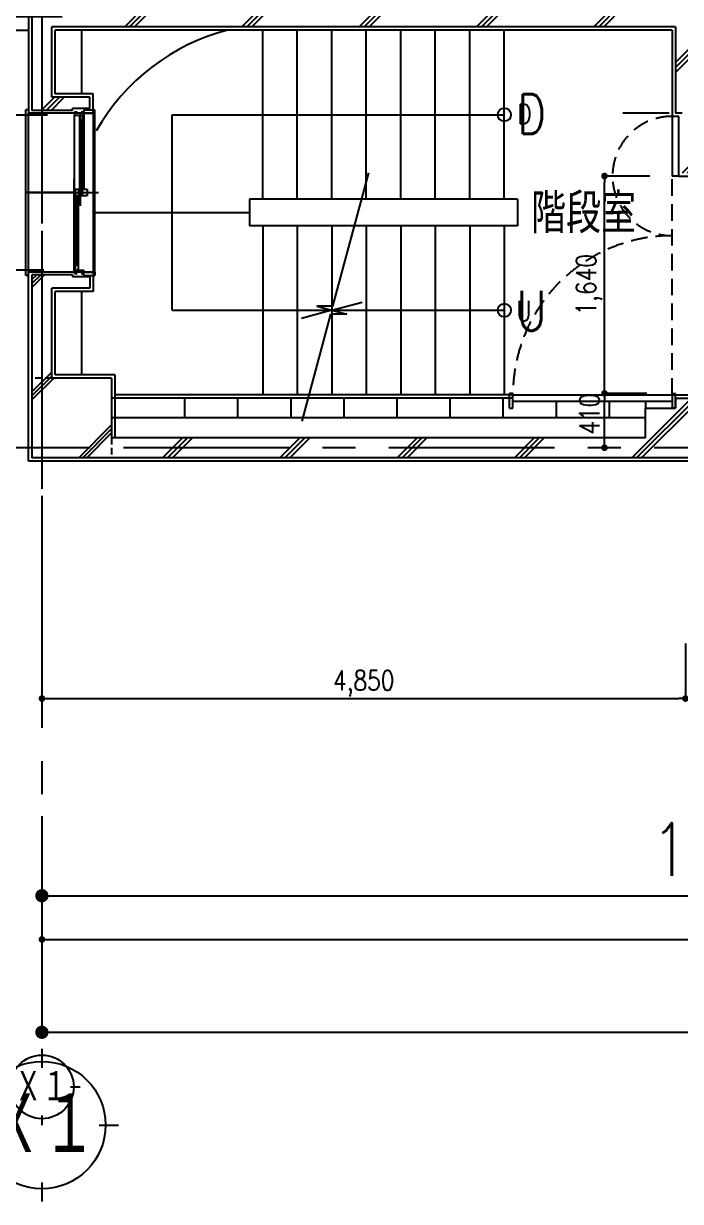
# Model space of a CAD drawing. Header units: millimetres. Extents: x 15495 to 166182, y -39946 to 18307.
# Drawn here: x 91151 to 96102, y -39946 to -31061 of the extents above; entities that cross this region are included whole.
import ezdxf
from ezdxf.enums import TextEntityAlignment as Align

# ---------------------------------------------------------------- set-up
doc = ezdxf.new("R2010")
doc.units = ezdxf.units.MM
doc.header["$LTSCALE"] = 1000
doc.linetypes.add('CENTER', pattern=[2, 1.25, -0.25, 0.25, -0.25])
doc.linetypes.add('DASHED2', pattern=[0.375, 0.25, -0.125])
doc.layers.get('0').update_dxf_attribs({"linetype": 'CONTINUOUS'})
for name, color, linetype in [('F_FITT1-100', 5, 'CONTINUOUS'), ('F_FITT1-50', 5, 'CONTINUOUS'), ('F_FITT2-100', 1, 'CONTINUOUS'), ('F_FITT2-50', 1, 'CONTINUOUS'), ('TF-A_ELSE-100', 6, 'CONTINUOUS'), ('TF-A_ELSE-50', 6, 'CONTINUOUS'), ('TF-E_DIM-100', 3, 'CONTINUOUS'), ('TF-E_DIM-50', 3, 'CONTINUOUS'), ('TF-E_GRID-100', 1, 'CENTER'), ('TF-E_GRID-50', 1, 'CENTER'), ('TF-E_TEXT-100', 3, 'CONTINUOUS'), ('TF-E_TEXT-50', 3, 'CONTINUOUS'), ('TF-F_FINI1-100', 190, 'CONTINUOUS'), ('TF-F_FINI1-50', 190, 'CONTINUOUS'), ('TF-F_FITT1-100', 5, 'CONTINUOUS'), ('TF-F_FITT1-50', 5, 'CONTINUOUS'), ('TF-F_HAT1-50', 9, 'CONTINUOUS'), ('TF-R_COLM-50', 7, 'CONTINUOUS'), ('TF-R_EWALL-50', 7, 'CONTINUOUS'), ('TF-R_STAIR-100', 4, 'CONTINUOUS'), ('TF-R_STAIR-50', 4, 'CONTINUOUS'), ('TF-U_ALC-100', 8, 'CONTINUOUS'), ('TF-U_ALC-50', 8, 'CONTINUOUS'), ('TF-U_LGS-100', 120, 'CONTINUOUS'), ('TF-U_LGS-50', 120, 'CONTINUOUS')]:
    doc.layers.add(name, color=color, linetype=linetype)
doc.styles.add('DIM', font='romans.shx', dxfattribs={"width": 0.8, "bigfont": 'bigfont.shx'})
doc.styles.add('ROOM', font='romans.shx', dxfattribs={"width": 0.8, "bigfont": 'bigfont.shx'})
doc.styles.get("Standard").update_dxf_attribs({"font": 'txt.shx', "bigfont": 'bigfont.shx'})
doc.dimstyles.new('DIM100_4_3', dxfattribs={"dimscale": 100, "dimtxt": 4, "dimasz": 1, "dimexe": 0, "dimexo": 1, "dimgap": 0.5, "dimtad": 1, "dimdec": 1, "dimdsep": 46, "dimlunit": 6, "dimtxsty": 'DIM', "dimblk1": 'DOT', "dimblk2": 'DOT', "dimsah": 1, "dimcen": 1, "dimclrd": 256, "dimclre": 256, "dimclrt": 256, "dimadec": 0, "dimazin": 0, "dimtfac": 1, "dimtdec": 1, "dimtix": 1, "dimtmove": 2, "dimatfit": 3, "dimldrblk": 'DOT', "dimfxl": 1, "dimtvp": 0.833333, "dimtolj": 1, "dimarcsym": 0})
doc.dimstyles.new('DIM100_5_3', dxfattribs={"dimscale": 100, "dimtxt": 5, "dimasz": 1, "dimexe": 0, "dimexo": 1, "dimgap": 0.5, "dimtad": 1, "dimdec": 1, "dimdsep": 46, "dimlunit": 6, "dimtxsty": 'DIM', "dimblk1": 'DOT', "dimblk2": 'DOT', "dimsah": 1, "dimcen": 1, "dimclrd": 256, "dimclre": 256, "dimclrt": 256, "dimadec": 0, "dimazin": 0, "dimtfac": 1, "dimtdec": 1, "dimtix": 1, "dimtmove": 2, "dimatfit": 3, "dimldrblk": 'DOT', "dimfxl": 1, "dimtvp": 0.833333, "dimtolj": 1, "dimarcsym": 0})
doc.dimstyles.new('DIM50_3_3', dxfattribs={"dimscale": 50, "dimtxt": 3, "dimasz": 1, "dimexe": 0, "dimexo": 1, "dimgap": 0.5, "dimtad": 1, "dimdec": 1, "dimdsep": 46, "dimlunit": 6, "dimtxsty": 'DIM', "dimblk1": 'DOT', "dimblk2": 'DOT', "dimsah": 1, "dimcen": 1, "dimclrd": 256, "dimclre": 256, "dimclrt": 256, "dimadec": 0, "dimazin": 0, "dimtfac": 1, "dimtdec": 1, "dimtix": 1, "dimtmove": 2, "dimatfit": 3, "dimldrblk": 'DOT', "dimfxl": 1, "dimtvp": 0.833333, "dimtolj": 1, "dimarcsym": 0})
doc.dimstyles.new('DIM50_4_3', dxfattribs={"dimscale": 50, "dimtxt": 4, "dimasz": 1, "dimexe": 0, "dimexo": 1, "dimgap": 0.5, "dimtad": 1, "dimdec": 1, "dimdsep": 46, "dimlunit": 6, "dimtxsty": 'DIM', "dimblk1": 'DOT', "dimblk2": 'DOT', "dimsah": 1, "dimcen": 1, "dimclrd": 256, "dimclre": 256, "dimclrt": 256, "dimadec": 0, "dimazin": 0, "dimtfac": 1, "dimtdec": 1, "dimtix": 1, "dimtmove": 2, "dimatfit": 3, "dimldrblk": 'DOT', "dimfxl": 1, "dimtvp": 0.833333, "dimtolj": 1, "dimarcsym": 0})
doc.dimstyles.new('DIM50_5_3', dxfattribs={"dimscale": 50, "dimtxt": 5, "dimasz": 1, "dimexe": 0, "dimexo": 1, "dimgap": 0.5, "dimtad": 1, "dimdec": 1, "dimdsep": 46, "dimlunit": 6, "dimtxsty": 'DIM', "dimblk1": 'DOT', "dimblk2": 'DOT', "dimsah": 1, "dimcen": 1, "dimclrd": 256, "dimclre": 256, "dimclrt": 256, "dimadec": 0, "dimazin": 0, "dimtfac": 1, "dimtdec": 1, "dimtix": 1, "dimtmove": 2, "dimatfit": 3, "dimldrblk": 'DOT', "dimfxl": 1, "dimtvp": 0.833333, "dimtolj": 1, "dimarcsym": 0})
pattern_1 = [(45, (-28400.75, -37379.5), (-441.942, 441.942), []), (45, (-28363.25, -37379.5), (-441.942, 441.942), []), (45, (-28325.75, -37379.5), (-441.942, 441.942), [])]

# ---------------------------------------------------------------- blocks, each defined once
blk = doc.blocks.new('SD-A12_100')
at = {"layer": 'F_FITT1-100', "linetype": 'DASHED2', "ltscale": 0.5}
blk.add_line((-1.846125, 0), (-1.846125, 1650), dxfattribs=at)
at = {"layer": 'F_FITT1-100'}
blk.add_line((-1201.846125, 0), (-1.846125, 0), dxfattribs=at)
at = {"layer": 'F_FITT1-100', "linetype": 'DASHED2', "ltscale": 0.5}
for centre, radius, end in [((-1.846125, 1650), 450, 270), ((-1.846125, 0), 1200, 180)]:
    blk.add_arc(centre, radius, 90, end, dxfattribs=at)
blk = doc.blocks.new('DOT')
at = {"color": 0, "linetype": 'ByBlock'}
blk.add_line((-0.5, 0), (-1, 0), dxfattribs=at)
at = {"color": 0, "linetype": 'ByBlock', "const_width": 0.5}
blk.add_lwpolyline([(-0.25, 0, 1), (0.25, 0, 1)], format="xyb", close=True, dxfattribs=at)
blk = doc.blocks.new('*D750')
at = {"layer": 'TF-E_DIM-100', "lineweight": -2}
for p, q in [((91289.6, -37370.4), (91289.6, -38670.4)), ((117689.6, -37370.4), (117689.6, -38670.4)), ((91389.6, -38670.4), (117589.6, -38670.4))]:
    blk.add_line(p, q, dxfattribs=at)
at = {"layer": 'TF-E_DIM-100', "lineweight": -2, "xscale": 100, "yscale": 100, "zscale": 100, "rotation": 180}
blk.add_blockref('DOT', (91289.6, -38670.4), dxfattribs=at)
at = {"layer": 'TF-E_DIM-100', "lineweight": -2, "xscale": 100, "yscale": 100, "zscale": 100}
blk.add_blockref('DOT', (117689.6, -38670.4), dxfattribs=at)
at = {"layer": 'TF-E_DIM-100', "insert": (104489.6, -38322.7), "char_height": 500, "attachment_point": 5, "style": 'DIM'}
blk.add_mtext('\\A1;26,400', dxfattribs=at)
blk = doc.blocks.new('_DOT')
at = {"color": 0, "linetype": 'ByBlock'}
blk.add_line((-0.5, 0), (-1, 0), dxfattribs=at)
at = {"color": 0, "linetype": 'ByBlock', "const_width": 0.5}
blk.add_lwpolyline([(-0.25, 0, 1), (0.25, 0, 1)], format="xyb", close=True, dxfattribs=at)
blk = doc.blocks.new('*D757')
at = {"layer": 'TF-E_DIM-100', "lineweight": -2}
for p, q in [((91289.6, -37040.2), (91289.6, -37640.2)), ((101989.6, -37040.2), (101989.6, -37640.2)), ((91389.6, -37640.2), (101889.6, -37640.2))]:
    blk.add_line(p, q, dxfattribs=at)
at = {"layer": 'TF-E_DIM-100', "lineweight": -2, "xscale": 100, "yscale": 100, "zscale": 100, "rotation": 180}
blk.add_blockref('DOT', (91289.6, -37640.2), dxfattribs=at)
at = {"layer": 'TF-E_DIM-100', "lineweight": -2, "xscale": 100, "yscale": 100, "zscale": 100}
blk.add_blockref('DOT', (101989.6, -37640.2), dxfattribs=at)
at = {"layer": 'TF-E_DIM-100', "insert": (96639.6, -37352.1), "char_height": 400, "attachment_point": 5, "style": 'DIM'}
blk.add_mtext('\\A1;10,700', dxfattribs=at)
blk = doc.blocks.new('AW-5_100')
at = {"layer": 'F_FITT1-100'}
for p, q in [((290, -100), (290, 600)), ((240, 100), (240, -600)), ((-102.1, 0), (426.6, 0))]:
    blk.add_line(p, q, dxfattribs=at)
at = {"layer": 'F_FITT2-100'}
for p, q in [((-100, -600), (-100, 600)), ((385, 600), (385, -600))]:
    blk.add_line(p, q, dxfattribs=at)
blk = doc.blocks.new('*D716')
at = {"layer": 'TF-E_DIM-50', "lineweight": -2}
for p, q in [((91442, -31011.4), (88030.1, -31011.4)), ((88030.1, -34211.4), (88030.1, -31061.4)), ((88199.3, -34261.4), (88030.1, -34261.4))]:
    blk.add_line(p, q, dxfattribs=at)
at = {"layer": 'TF-E_DIM-50', "lineweight": -2, "xscale": 50, "yscale": 50, "zscale": 50}
for p, rotation in [((88030.1, -31011.4), 90), ((88030.1, -34261.4), 270)]:
    blk.add_blockref('DOT', p, dxfattribs=dict(at, rotation=rotation))
at = {"layer": 'TF-E_DIM-50', "insert": (87915.9, -32636.4), "char_height": 150, "attachment_point": 5, "rotation": 90, "style": 'DIM'}
blk.add_mtext('\\A1;3,250', dxfattribs=at)
blk = doc.blocks.new('*D764')
at = {"layer": 'TF-E_DIM-50', "lineweight": -2}
for p, q in [((95870.6, -32211.4), (95529.5, -32211.4)), ((95529.5, -33801.4), (95529.5, -32261.4)), ((95842.3, -33851.4), (95529.5, -33851.4))]:
    blk.add_line(p, q, dxfattribs=at)
at = {"layer": 'TF-E_DIM-50', "lineweight": -2, "xscale": 50, "yscale": 50, "zscale": 50}
for p, rotation in [((95529.5, -32211.4), 90), ((95529.5, -33851.4), 270)]:
    blk.add_blockref('DOT', p, dxfattribs=dict(at, rotation=rotation))
at = {"layer": 'TF-E_DIM-50', "insert": (95415.2, -33031.4), "char_height": 150, "attachment_point": 5, "rotation": 90, "style": 'DIM'}
blk.add_mtext('\\A1;1,640', dxfattribs=at)
blk = doc.blocks.new('SD-A12_50')
at = {"layer": 'F_FITT1-50'}
for p, q in [((-24.923125, 2100), (-24.923125, 1650)), ((25.076875, 1650), (-24.923125, 1650)), ((-1226.76925, 10), (-1249.84625, 10)), ((-1249.84625, -100), (-1249.84625, 10)), ((-1226.76925, -100), (-1226.76925, 10)), ((-1224.923125, 0), (-24.923125, 0)), ((-23.077, -100), (-23.077, 10)), ((-23.077, 10), (0, 10)), ((0, -100), (0, 10)), ((-1249.84625, -100), (-1226.76925, -100)), ((0, -100), (-23.077, -100))]:
    blk.add_line(p, q, dxfattribs=at)
at = {"layer": 'F_FITT1-50', "linetype": 'DASHED2', "ltscale": 0.5}
blk.add_line((-24.923125, 0), (-24.923125, 1650), dxfattribs=at)
for centre, radius, end in [((-24.923125, 1650), 450, 270), ((-24.923125, 0), 1200, 180)]:
    blk.add_arc(centre, radius, 90, end, dxfattribs=at)
blk = doc.blocks.new('*D763')
at = {"layer": 'TF-E_DIM-50', "lineweight": -2}
for p, q in [((91305, -32921.4), (90810.8, -32921.4)), ((90810.8, -32971.4), (90810.8, -34211.4)), ((91409.9, -34261.4), (90810.8, -34261.4))]:
    blk.add_line(p, q, dxfattribs=at)
at = {"layer": 'TF-E_DIM-50', "lineweight": -2, "xscale": 50, "yscale": 50, "zscale": 50}
for p, rotation in [((90810.8, -32921.4), 90), ((90810.8, -34261.4), 270)]:
    blk.add_blockref('DOT', p, dxfattribs=dict(at, rotation=rotation))
at = {"layer": 'TF-E_DIM-50', "insert": (90696.5, -33591.4), "char_height": 150, "attachment_point": 5, "rotation": 90, "style": 'DIM'}
blk.add_mtext('\\A1;1,340', dxfattribs=at)
blk = doc.blocks.new('*D751')
at = {"layer": 'TF-E_DIM-50', "lineweight": -2}
for p, q in [((91289.6, -37320.4), (91289.6, -38670.4)), ((117689.6, -37320.4), (117689.6, -38670.4)), ((91339.6, -38670.4), (117639.6, -38670.4))]:
    blk.add_line(p, q, dxfattribs=at)
at = {"layer": 'TF-E_DIM-50', "lineweight": -2, "xscale": 50, "yscale": 50, "zscale": 50, "rotation": 180}
blk.add_blockref('DOT', (91289.6, -38670.4), dxfattribs=at)
at = {"layer": 'TF-E_DIM-50', "lineweight": -2, "xscale": 50, "yscale": 50, "zscale": 50}
blk.add_blockref('DOT', (117689.6, -38670.4), dxfattribs=at)
at = {"layer": 'TF-E_DIM-50', "insert": (104489.6, -38496.6), "char_height": 250, "attachment_point": 5, "style": 'DIM'}
blk.add_mtext('\\A1;26,400', dxfattribs=at)
blk = doc.blocks.new('*D758')
at = {"layer": 'TF-E_DIM-50', "lineweight": -2}
for p, q in [((91289.6, -37320.4), (91289.6, -37970.4)), ((101989.6, -37320.4), (101989.6, -37970.4)), ((91339.6, -37970.4), (101939.6, -37970.4))]:
    blk.add_line(p, q, dxfattribs=at)
at = {"layer": 'TF-E_DIM-50', "lineweight": -2, "xscale": 50, "yscale": 50, "zscale": 50, "rotation": 180}
blk.add_blockref('DOT', (91289.6, -37970.4), dxfattribs=at)
at = {"layer": 'TF-E_DIM-50', "lineweight": -2, "xscale": 50, "yscale": 50, "zscale": 50}
blk.add_blockref('DOT', (101989.6, -37970.4), dxfattribs=at)
at = {"layer": 'TF-E_DIM-50', "insert": (96639.6, -37826.3), "char_height": 200, "attachment_point": 5, "style": 'DIM'}
blk.add_mtext('\\A1;10,700', dxfattribs=at)
blk = doc.blocks.new('*D762')
at = {"layer": 'TF-E_DIM-50', "lineweight": -2}
for p, q in [((96139.6, -35737.7), (96139.6, -36153.1)), ((91289.6, -36042.8), (91289.6, -36153.1)), ((91339.6, -36153.1), (96089.6, -36153.1))]:
    blk.add_line(p, q, dxfattribs=at)
at = {"layer": 'TF-E_DIM-50', "lineweight": -2, "xscale": 50, "yscale": 50, "zscale": 50, "rotation": 180}
blk.add_blockref('DOT', (91289.6, -36153.1), dxfattribs=at)
at = {"layer": 'TF-E_DIM-50', "lineweight": -2, "xscale": 50, "yscale": 50, "zscale": 50}
blk.add_blockref('DOT', (96139.6, -36153.1), dxfattribs=at)
at = {"layer": 'TF-E_DIM-50', "insert": (93714.6, -36038.8), "char_height": 150, "attachment_point": 5, "style": 'DIM'}
blk.add_mtext('\\A1;4,850', dxfattribs=at)
blk = doc.blocks.new('*D775')
at = {"layer": 'TF-E_DIM-50', "lineweight": -2}
for p, q in [((95848.5, -33851.4), (95529.5, -33851.4)), ((95529.5, -34211.4), (95529.5, -33901.4)), ((95568.5, -34261.4), (95529.5, -34261.4))]:
    blk.add_line(p, q, dxfattribs=at)
at = {"layer": 'TF-E_DIM-50', "lineweight": -2, "xscale": 50, "yscale": 50, "zscale": 50}
for p, rotation in [((95529.5, -33851.4), 90), ((95529.5, -34261.4), 270)]:
    blk.add_blockref('DOT', p, dxfattribs=dict(at, rotation=rotation))
at = {"layer": 'TF-E_DIM-50', "insert": (95417, -34006.6), "char_height": 150, "attachment_point": 5, "rotation": 90, "style": 'DIM'}
blk.add_mtext('\\A1;410', dxfattribs=at)
blk = doc.blocks.new('*D728')
at = {"layer": 'TF-E_DIM-50', "lineweight": -2}
for p, q in [((91239.6, -31011.4), (90810.8, -31011.4)), ((90810.8, -31061.4), (90810.8, -31701.4)), ((91318.9, -31751.4), (90810.8, -31751.4))]:
    blk.add_line(p, q, dxfattribs=at)
at = {"layer": 'TF-E_DIM-50', "lineweight": -2, "xscale": 50, "yscale": 50, "zscale": 50}
for p, rotation in [((90810.8, -31011.4), 90), ((90810.8, -31751.4), 270)]:
    blk.add_blockref('DOT', p, dxfattribs=dict(at, rotation=rotation))
at = {"layer": 'TF-E_DIM-50', "insert": (90710.8, -31381.4), "char_height": 150, "attachment_point": 5, "rotation": 90, "style": 'DIM'}
blk.add_mtext('\\A1;740', dxfattribs=at)
blk = doc.blocks.new('AW-5_50')
at = {"layer": 'F_FITT1-50', "color": 5}
for p, q in [((315, 625), (400, 625)), ((315, 625), (400, 625)), ((315, 625), (315, 610)), ((315, 625), (315, 610)), ((400, 600), (400, 625)), ((400, 600), (400, 625)), ((245, 610), (265, 610)), ((245, 610), (265, 610)), ((245, 610), (245, 585)), ((245, 610), (245, 585)), ((245, 585), (315, 585)), ((245, 585), (315, 585)), ((284, 585), (284, 547)), ((284, 585), (284, 547)), ((284, 547), (306, 547)), ((284, 547), (306, 547)), ((295, 610), (315, 610)), ((295, 610), (315, 610)), ((295, 547), (295, 25)), ((306, 585), (306, 547)), ((306, 585), (306, 547)), ((315, 610), (315, 585)), ((315, 610), (315, 585)), ((315, 600), (400, 600)), ((315, 600), (400, 600)), ((254, 25), (276, 25)), ((254, -25), (254, 25)), ((254, 25), (276, 25)), ((254, -25), (254, 25)), ((276, 25), (276, -25)), ((276, 25), (276, -25)), ((284, 25), (341.5, 25)), ((284, -25), (284, 25)), ((284, 25), (341.5, 25)), ((284, -25), (284, 25)), ((306, -25), (306, 25)), ((306, -25), (306, 25)), ((341.5, 25), (341.5, -25)), ((341.5, 25), (341.5, -25)), ((276, -25), (254, -25)), ((276, -25), (254, -25)), ((265, -547), (265, -25)), ((341.5, -25), (284, -25)), ((341.5, -25), (284, -25)), ((245, -610), (245, -585)), ((245, -585), (315, -585)), ((245, -610), (245, -585)), ((245, -585), (315, -585)), ((245, -610), (265, -610)), ((245, -610), (265, -610)), ((254, -585), (254, -547)), ((276, -547), (254, -547)), ((254, -585), (254, -547)), ((276, -547), (254, -547)), ((276, -585), (276, -547)), ((276, -585), (276, -547)), ((295, -610), (315, -610)), ((295, -610), (315, -610)), ((315, -610), (315, -585)), ((315, -610), (315, -585)), ((315, -600), (400, -600)), ((315, -600), (400, -600)), ((315, -625), (315, -610)), ((315, -625), (315, -610)), ((400, -600), (400, -625)), ((400, -600), (400, -625)), ((315, -625), (400, -625)), ((315, -625), (400, -625))]:
    blk.add_line(p, q, dxfattribs=at)
at = {"layer": 'F_FITT1-50'}
blk.add_line((-102.1, 0), (426.6, 0), dxfattribs=at)
blk.add_line((-102.1, 0), (426.6, 0), dxfattribs=at)
at = {"layer": 'F_FITT2-50', "color": 1}
for p, q in [((-120, -625), (-120, 625)), ((-120, -625), (-120, 625)), ((-100, 625), (-120, 625)), ((-100, 625), (-120, 625)), ((245, -600), (245, 585)), ((284, 547), (284, 25)), ((306, 547), (306, 25)), ((315, 585), (315, 25)), ((400, -600), (400, 600)), ((254, -547), (254, -25)), ((276, -547), (276, -25)), ((-100, -625), (-120, -625)), ((-100, -625), (-120, -625))]:
    blk.add_line(p, q, dxfattribs=at)
blk = doc.blocks.new('*D729')
at = {"layer": 'TF-E_DIM-50', "lineweight": -2}
for p, q in [((91331.5, -31751.4), (90810.8, -31751.4)), ((90810.8, -31801.4), (90810.8, -32871.4)), ((91305, -32921.4), (90810.8, -32921.4))]:
    blk.add_line(p, q, dxfattribs=at)
at = {"layer": 'TF-E_DIM-50', "lineweight": -2, "xscale": 50, "yscale": 50, "zscale": 50}
for p, rotation in [((90810.8, -31751.4), 90), ((90810.8, -32921.4), 270)]:
    blk.add_blockref('DOT', p, dxfattribs=dict(at, rotation=rotation))
at = {"layer": 'TF-E_DIM-50', "insert": (90696.5, -32336.4), "char_height": 150, "attachment_point": 5, "rotation": 90, "style": 'DIM'}
blk.add_mtext('\\A1;1,170', dxfattribs=at)
blk = doc.blocks.new('TF-BLOCK_100')
at = {"layer": 'TF-A_ELSE-100'}
blk.add_line((-1089.32, 3150), (-100, 3150), dxfattribs=at)
at = {"layer": 'TF-E_GRID-100'}
for p, q in [((0, 15136.69), (0, -4408.96)), ((31863.65, 0), (-4082.3, 0))]:
    blk.add_line(p, q, dxfattribs=at)
at = {"layer": 'TF-E_GRID-100', "color": 3, "linetype": 'Continuous'}
for p, q in [((0, -4532.96), (0, -4676.96)), ((432, -5108.96), (576, -5108.96)), ((0, -5540.96), (0, -5684.96))]:
    blk.add_line(p, q, dxfattribs=at)
blk.add_circle((0, -5108.96), 480, dxfattribs=at)
at = {"layer": 'TF-F_FINI1-100'}
for p, q in [((-100, 3995), (-100, 2525)), ((4750, 3150), (100, 3150)), ((100, 2670.01), (100, 3150)), ((4750, 3150), (4750, 2500)), ((385, 2670.01), (100, 2670.01)), ((385, 2525.03), (385, 2670.01)), ((385, 2525.03), (-100, 2525)), ((4800, 2500), (4750, 2500)), ((4800, 2050), (4800, 2500)), ((4800, 2050), (4950, 2050)), ((-100, -100), (-100, 1325)), ((385, 1324.97), (-100, 1325)), ((385, 1324.97), (385, 1179.99)), ((100, 550), (100, 1179.99)), ((385, 1179.99), (100, 1179.99)), ((550, 550), (100, 550)), ((550, 550), (550, 400)), ((3550, 400), (550, 400)), ((550, 400), (550, 75)), ((3550, 350), (3550, 400)), ((3550, 350), (3550, 375)), ((4751.85, 400), (4950, 400)), ((4750, 350), (3550, 350)), ((4750, 350), (3550, 350)), ((4550, 300), (4751.85, 300)), ((4550, 75), (4550, 300)), ((4550, 75), (550, 75)), ((6325, -100), (-100, -100))]:
    blk.add_line(p, q, dxfattribs=at)
at = {"layer": 'TF-F_FITT1-100'}
for p, q in [((4750, 2500), (4750, 2050)), ((4800, 2050), (4750, 2050)), ((-102.1, 1925), (426.6, 1925)), ((4751.85, 300), (4751.85, 400))]:
    blk.add_line(p, q, dxfattribs=at)
at = {"layer": 'TF-R_STAIR-100'}
for p, q in [((1665, 1875), (1665, 3150)), ((1925, 1875), (1925, 3150)), ((2185, 1875), (2185, 3150)), ((2445, 1875), (2445, 3150)), ((2705, 1875), (2705, 3150)), ((2965, 1875), (2965, 3150)), ((3225, 1875), (3225, 3150)), ((3485, 1875), (3485, 3150)), ((982.5, 2512.5), (3485, 2512.5)), ((982.5, 1037.5), (982.5, 2512.5)), ((2193.2, 1068.11), (2463, 2075)), ((3585, 1875), (1565, 1875)), ((1565, 1875), (1565, 1675)), ((3585, 1875), (3585, 1675)), ((3585, 1875), (3585, 1675)), ((400, 1775), (1565, 1775)), ((3585, 1675), (1565, 1675)), ((1665, 1675), (1665, 400)), ((1925, 1675), (1925, 400)), ((2185, 1675), (2185, 400)), ((2445, 1675), (2445, 400)), ((2705, 1675), (2705, 400)), ((2965, 1675), (2965, 400)), ((3225, 1675), (3225, 400)), ((3485, 1675), (3485, 400)), ((2193.2, 1068.11), (2070.77, 1068.11)), ((2070.77, 1068.11), (2299.23, 1006.89)), ((2185, 1037.5), (2413.46, 1098.72)), ((982.5, 1037.5), (3485, 1037.5)), ((2185, 1037.5), (1956.54, 976.28)), ((1960.59, 200), (2176.8, 1006.89)), ((2299.23, 1006.89), (2176.8, 1006.89))]:
    blk.add_line(p, q, dxfattribs=at)
for centre in [(3485, 2512.5), (3485, 1037.5)]:
    blk.add_circle(centre, 50, dxfattribs=at)
at = {"layer": 'TF-U_ALC-100'}
for p, q in [((3550, 375), (550, 375)), ((4550, 350), (4550, 300)), ((4550, 225), (550, 225))]:
    blk.add_line(p, q, dxfattribs=at)
at = {"layer": 'TF-U_LGS-100'}
for p, q in [((300, 2670.01), (300, 3150)), ((300, 550), (300, 1179.99))]:
    blk.add_line(p, q, dxfattribs=at)
at = {"layer": 'TF-F_FITT1-100'}
for name, p in [('AW-5_100', (0, 1925)), ('SD-A12_100', (4751.85, 400))]:
    blk.add_blockref(name, p, dxfattribs=at)
at = {"layer": 'TF-E_GRID-100', "color": 3, "linetype": 'Continuous', "width": 0.75}
blk.add_text('Ｘ１', height=500, dxfattribs=at).set_placement((0, -5108.96), align=Align.MIDDLE)
at = {"layer": 'TF-E_TEXT-100', "style": 'ROOM', "width": 0.8}
for s, p in [('D', (3583.44, 2518.07)), ('U', (3576.58, 1033.05))]:
    blk.add_text(s, height=300, dxfattribs=at).set_placement(p, align=Align.MIDDLE_LEFT)
blk.add_text('階段室', height=300, dxfattribs=at).set_placement((3685.83, 1618.87))
at = {"layer": 'TF-E_DIM-100'}
for base, p1, p2, dimstyle, picture, middle in [((10700, -3378.81), (0, -2678.81), (10700, -2678.81), 'DIM100_4_3', '*D757', (5350, -3090.71)), ((26400, -4408.96), (0, -3008.96), (26400, -3008.96), 'DIM100_5_3', '*D750', (13200, -4061.34))]:
    dim = blk.add_linear_dim(base=base, p1=p1, p2=p2, dimstyle=dimstyle, dxfattribs=at)
    dim.commit()
    dim.dimension.update_dxf_attribs({"geometry": picture, "text_midpoint": middle, "insert": (-91289.59, 34261.4)})
blk = doc.blocks.new('TF-BLOCK_50')
at = {"layer": 'TF-F_HAT1-50'}
h = blk.add_hatch(dxfattribs=at)
h.set_pattern_fill('RC2', color=256, scale=50, style=0)
h.set_pattern_definition(pattern_1)
h.paths.add_polyline_path([(7442.04, 3175), (10775, 3175), (10775, 3325), (10175, 3325), (10175, 3355), (10025, 3355), (10025, 3325), (75, 3325), (75, 3960), (-50, 3960), (-50, 3975), (-75, 3975), (-75, 2545), (229.96, 2545.02), (229.96, 2560), (360, 2560.01), (360, 2645.01), (75, 2645.01), (75, 3175), (4775, 3175), (4775, 2525), (4825, 2525), (4825, 2075), (4925, 2075), (4925, 2475), (5070.17, 2475), (5070.17, 2575), (4925, 2575), (4925, 3175), (6260.33, 3175), (6260.33, 2575), (6120.17, 2575), (6120.17, 2475), (6426.48, 2475, -0.2049309)])
h = blk.add_hatch(dxfattribs=at)
h.set_pattern_fill('RC4', color=256, scale=30, style=0)
h.set_pattern_definition([(45, (-101296.5, -11674.05), (-424.264, 424.264), []), (45, (-101266.5, -11674.05), (-424.264, 424.264), []), (45, (-101236.5, -11674.05), (-424.264, 424.264), [])])
h.paths.add_polyline_path([(75, 1204.99), (360, 1204.99), (360, 1289.99), (229.96, 1289.99), (229.96, 1304.98), (0, 1304.99), (0, 525), (75, 525)])
h.paths.add_polyline_path([(-75, 525), (0, 525), (0, 1304.99), (-75, 1305)])
h.paths.add_polyline_path([(0, 0), (525, 0), (525, 75), (525, 525), (75, 525), (0, 525)])
h.paths.add_polyline_path([(0, 525), (-75, 525), (-75, 0), (0, 0)])
h.paths.add_polyline_path([(0, 0), (0, -75), (525, -75), (525, 0)])
h.paths.add_polyline_path([(0, 0), (-75, 0), (-75, -75), (0, -75)])
h = blk.add_hatch(dxfattribs=at)
h.set_pattern_fill('RC2', color=256, scale=50, style=0)
h.set_pattern_definition(pattern_1)
h.paths.add_polyline_path([(4925, 375), (4774.92, 375), (4774.92, 300), (4550, 300), (4550, 75), (525, 75), (525, -75), (6300, -75), (6300, 75), (4925, 75)])
at = {"layer": 'TF-A_ELSE-50'}
blk.add_line((-1089.32, 3150), (-100, 3150), dxfattribs=at)
blk.add_arc((1802, 1601.5), 1600.03, 104.580875, 150.457155, dxfattribs=at)
at = {"layer": 'TF-E_GRID-50'}
for p, q in [((0, 15441.48), (0, -1118.96)), ((0, 15136.69), (0, -4408.96)), ((6726.41, 2525), (4378.44, 2525)), ((31863.65, 0), (-4082.3, 0))]:
    blk.add_line(p, q, dxfattribs=at)
at = {"layer": 'TF-E_GRID-50', "color": 3, "linetype": 'Continuous'}
for p, q in [((0, -4532.96), (0, -4604.96)), ((216, -4820.96), (288, -4820.96)), ((0, -5036.96), (0, -5108.96))]:
    blk.add_line(p, q, dxfattribs=at)
blk.add_circle((0, -4820.96), 240, dxfattribs=at)
at = {"layer": 'TF-F_FINI1-50'}
for p, q in [((-100, 3995), (-100, 2525)), ((4749.5, 3150), (100, 3150)), ((100, 2670.01), (100, 3150)), ((4750, 3150), (4750, 2500)), ((385, 2670.01), (100, 2670.01)), ((385, 2550), (385, 2670.01)), ((245, 2525.02), (-100, 2525)), ((4800, 2500), (4750, 2500)), ((4800, 2050), (4800, 2500)), ((4800, 2050), (4950, 2050)), ((-100, -100), (-100, 1325)), ((245, 1324.98), (-100, 1325)), ((385, 1300), (385, 1179.99)), ((100, 550), (100, 1179.99)), ((385, 1179.99), (100, 1179.99)), ((550, 550), (100, 550)), ((550, 550), (550, 400)), ((3525.08, 400), (550, 400)), ((3550, 350), (3550, 400)), ((3550, 350), (3550, 400)), ((4774.92, 400), (4950, 400)), ((4751.85, 350), (3550, 350)), ((4726.92, 350), (3550, 350)), ((6325, -100), (-100, -100))]:
    blk.add_line(p, q, dxfattribs=at)
at = {"layer": 'TF-F_FITT1-50'}
blk.add_line((-102.1, 1925), (426.6, 1925), dxfattribs=at)
at = {"layer": 'TF-R_COLM-50'}
for p, q in [((-75, 525), (-75, -75)), ((525, 525), (75, 525)), ((525, 525), (525, 75)), ((525, -75), (-75, -75))]:
    blk.add_line(p, q, dxfattribs=at)
at = {"layer": 'TF-R_COLM-50', "linetype": 'DASHED2', "ltscale": 0.2}
for p, q in [((75, 525), (-75, 525)), ((525, 75), (525, -75))]:
    blk.add_line(p, q, dxfattribs=at)
at = {"layer": 'TF-R_EWALL-50'}
for p, q in [((-75, 3975), (-75, 2545)), ((4774.5, 3175), (75, 3175)), ((75, 2645.01), (75, 3175)), ((4775, 3175), (4775, 2525)), ((360, 2645.01), (75, 2645.01)), ((360, 2560.01), (360, 2645.01)), ((229.96, 2545.02), (-75, 2545)), ((229.96, 2545.02), (229.96, 2560.01)), ((360, 2560.01), (229.96, 2560.01)), ((4825, 2525), (4775, 2525)), ((254, 1925), (-114.92, 1925)), ((-75, 1305), (-75, 525)), ((229.96, 1304.98), (-75, 1305)), ((229.96, 1304.98), (229.96, 1289.99)), ((360, 1289.99), (229.96, 1289.99)), ((360, 1289.99), (360, 1204.99)), ((75, 525), (75, 1204.99)), ((360, 1204.99), (75, 1204.99)), ((4774.92, 375), (4774.92, 300)), ((4774.92, 375), (4925, 375)), ((4550, 75), (4550, 300)), ((4550, 300), (4774.92, 300)), ((4550, 75), (525, 75)), ((6300, -75), (525, -75))]:
    blk.add_line(p, q, dxfattribs=at)
at = {"layer": 'TF-R_STAIR-50'}
for p, q in [((1665, 1875), (1665, 3150)), ((1925, 1875), (1925, 3150)), ((2185, 1875), (2185, 3150)), ((2445, 1875), (2445, 3150)), ((2705, 1875), (2705, 3150)), ((2965, 1875), (2965, 3150)), ((3225, 1875), (3225, 3150)), ((3485, 1875), (3485, 3150)), ((982.5, 2512.5), (3485, 2512.5)), ((982.5, 1037.5), (982.5, 2512.5)), ((2193.2, 1068.11), (2463, 2075)), ((3585, 1875), (1565, 1875)), ((1565, 1875), (1565, 1675)), ((3585, 1875), (3585, 1675)), ((3585, 1875), (3585, 1675)), ((400, 1775), (1565, 1775)), ((3585, 1675), (1565, 1675)), ((1665, 1675), (1665, 400)), ((1925, 1675), (1925, 400)), ((2185, 1675), (2185, 400)), ((2445, 1675), (2445, 400)), ((2705, 1675), (2705, 400)), ((2965, 1675), (2965, 400)), ((3225, 1675), (3225, 400)), ((3485, 1675), (3485, 400)), ((2193.2, 1068.11), (2070.77, 1068.11)), ((2070.77, 1068.11), (2299.23, 1006.89)), ((2185, 1037.5), (2413.46, 1098.72)), ((982.5, 1037.5), (3485, 1037.5)), ((2185, 1037.5), (1956.54, 976.28)), ((1960.59, 200), (2176.8, 1006.89)), ((2299.23, 1006.89), (2176.8, 1006.89))]:
    blk.add_line(p, q, dxfattribs=at)
for centre in [(3485, 2512.5), (3485, 1037.5)]:
    blk.add_circle(centre, 50, dxfattribs=at)
at = {"layer": 'TF-U_ALC-50'}
for p, q in [((3525.08, 375), (525, 375)), ((1075, 375), (1075, 225)), ((1475, 375), (1475, 225)), ((1875, 375), (1875, 225)), ((2275, 375), (2275, 225)), ((2675, 375), (2675, 225)), ((3075, 375), (3075, 225)), ((3475, 375), (3475, 225)), ((3875, 350), (3875, 225)), ((4275, 350), (4275, 225)), ((4550, 350), (4550, 300)), ((4550, 225), (525, 225))]:
    blk.add_line(p, q, dxfattribs=at)
at = {"layer": 'TF-U_LGS-50'}
for p, q in [((300, 2670.01), (300, 3150)), ((300, 550), (300, 1179.99))]:
    blk.add_line(p, q, dxfattribs=at)
at = {"layer": 'TF-F_FITT1-50'}
for name, p in [('AW-5_50', (0, 1925)), ('SD-A12_50', (4774.92, 400))]:
    blk.add_blockref(name, p, dxfattribs=at)
at = {"layer": 'TF-E_GRID-50', "color": 3, "linetype": 'Continuous', "width": 0.75}
blk.add_text('Ｘ１', height=250, dxfattribs=at).set_placement((0, -4820.96), align=Align.MIDDLE)
at = {"layer": 'TF-E_TEXT-50', "style": 'ROOM', "width": 0.8}
for s, p in [('D', (3583.44, 2518.07)), ('U', (3576.58, 1033.05))]:
    blk.add_text(s, height=150, dxfattribs=at).set_placement(p, align=Align.MIDDLE_LEFT)
at = {"layer": 'TF-E_DIM-50'}
for base, p1, p2, picture, middle in [((-3259.44, 3250), (-3040.34, 0), (202.4, 3250), '*D716', (-3373.73, 1625)), ((-478.77, 2510), (0, 3250), (79.32, 2510), '*D728', (-578.77, 2880)), ((-478.77, 1340), (91.93, 2510), (65.45, 1340), '*D729', (-593.06, 1925)), ((4239.93, 2050), (4602.68, 410), (4631.05, 2050), '*D764', (4125.65, 1230)), ((-478.77, 0), (65.45, 1340), (170.31, 0), '*D763', (-593.06, 670))]:
    dim = blk.add_linear_dim(base=base, p1=p1, p2=p2, angle=90, dimstyle='DIM50_3_3', dxfattribs=at)
    dim.commit()
    dim.dimension.update_dxf_attribs({"geometry": picture, "text_midpoint": middle, "insert": (-91289.59, 34261.4)})
dim = blk.add_linear_dim(base=(4239.93, 410), p1=(4328.93, 0), p2=(4608.91, 410), angle=90, dimstyle='DIM50_3_3', dxfattribs=at)
dim.commit()
dim.dimension.update_dxf_attribs({"geometry": '*D775', "text_midpoint": (4127.43, 254.8), "dimtype": 128, "insert": (-91289.59, 34261.4)})
for base, p1, p2, dimstyle, picture, middle in [((4850, -1891.68), (0, -1731.42), (4850, -1426.34), 'DIM50_3_3', '*D762', (2425, -1777.39)), ((26400, -4408.96), (0, -3008.96), (26400, -3008.96), 'DIM50_5_3', '*D751', (13200, -4235.15)), ((10700, -3708.96), (0, -3008.96), (10700, -3008.96), 'DIM50_4_3', '*D758', (5350, -3564.91))]:
    dim = blk.add_linear_dim(base=base, p1=p1, p2=p2, dimstyle=dimstyle, dxfattribs=at)
    dim.commit()
    dim.dimension.update_dxf_attribs({"geometry": picture, "text_midpoint": middle, "insert": (-91289.59, 34261.4)})

msp = doc.modelspace()

# ---------------------------------------------------------------- block references
for name in ['TF-BLOCK_100', 'TF-BLOCK_50']:
    msp.add_blockref(name, (91289.6, -34261.4))

doc.saveas('drawing.dxf')
